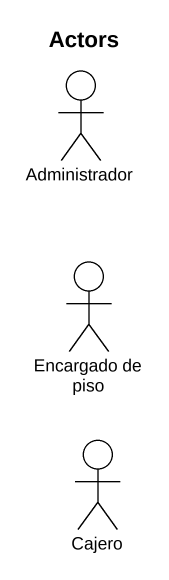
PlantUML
@startuml
title Actors
actor Administrador
actor "Encargado de piso" as Encargado_de_piso
actor Cajero
@enduml
